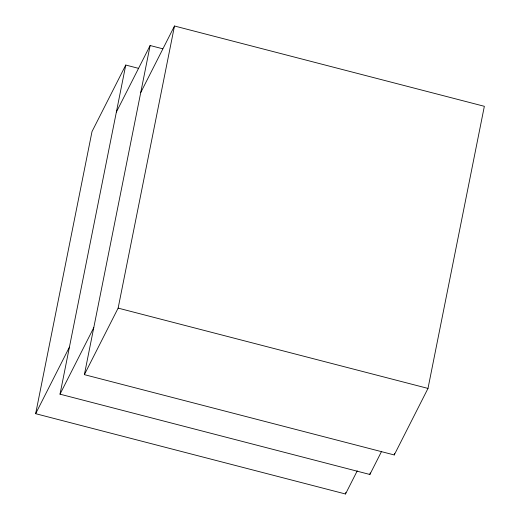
<?xml version="1.0" encoding="UTF-8"?>
<svg xmlns="http://www.w3.org/2000/svg" width="520" height="520" viewBox="0 0 520 520"><rect width="100%" height="100%" fill="white"/><g stroke="black" fill="none" stroke-linecap="round" stroke-linejoin="round"><path stroke-width="0.78" d="M357.247 470.853L345.507 494L35.653 413.693L92.008 131.579L125.762 65.046L138.346 68.302M381.615 451.334L369.87 474.481L60.014 394.173L125.762 65.046M140.738 92.541L174.493 26L484.348 106.308L427.993 388.421L394.238 454.954L84.377 374.647L150.131 45.52L162.715 48.782M84.377 374.647L118.138 308.113L174.493 26M345.507 494L345.826 492.407M369.87 474.481L370.188 472.888M394.238 454.954L394.55 453.369M116.37 112.06L150.131 45.52M35.653 413.693L69.407 347.152M60.014 394.173L93.769 327.632M118.138 308.113L427.993 388.421"/></g></svg>
